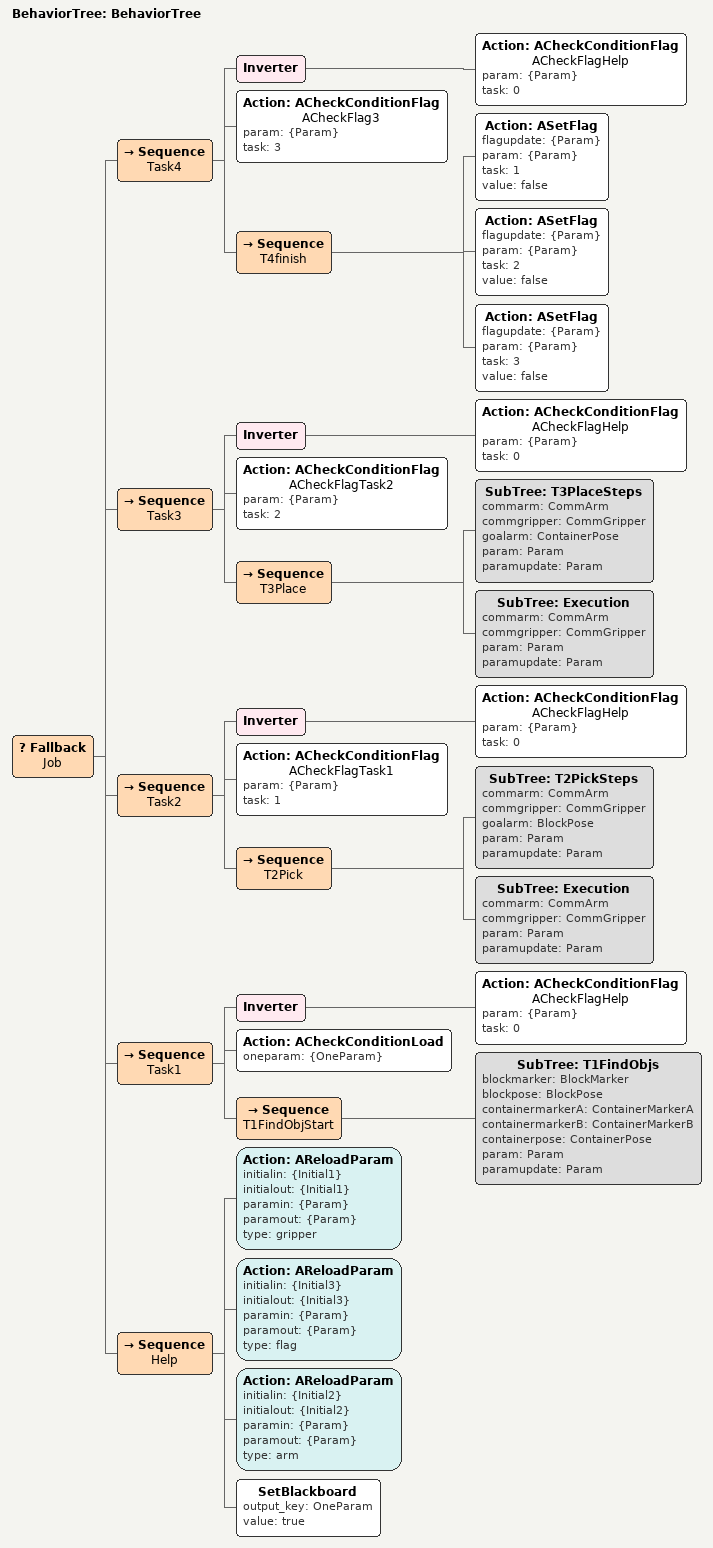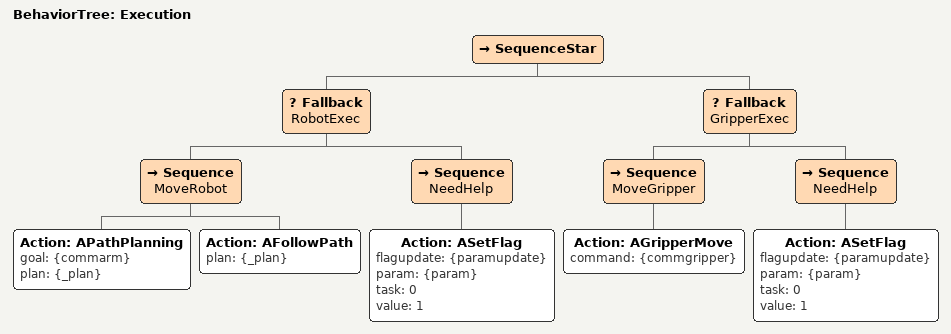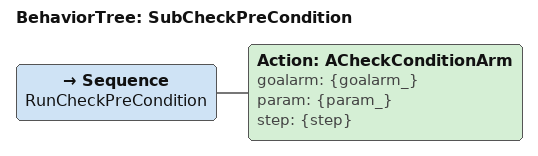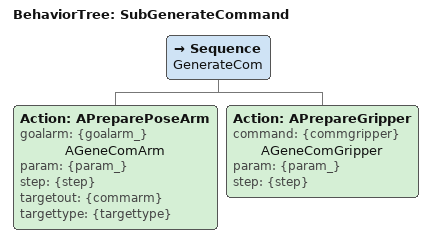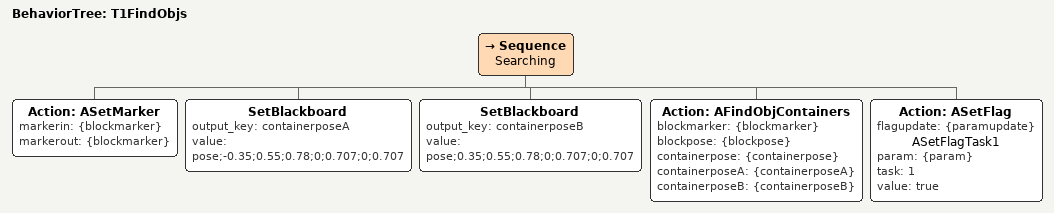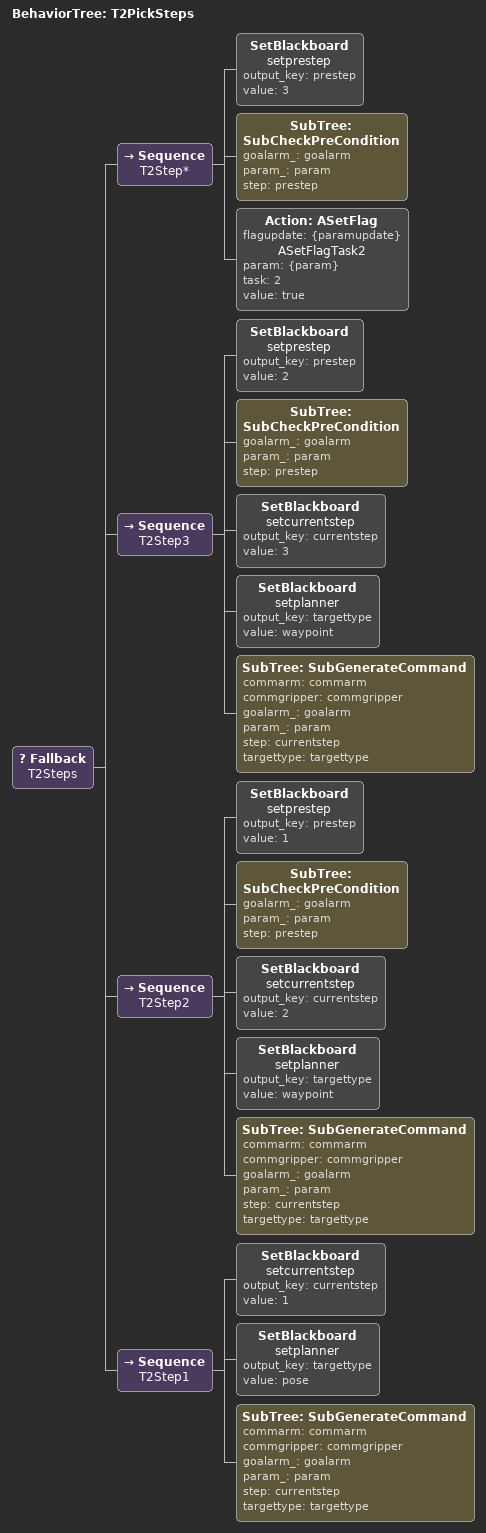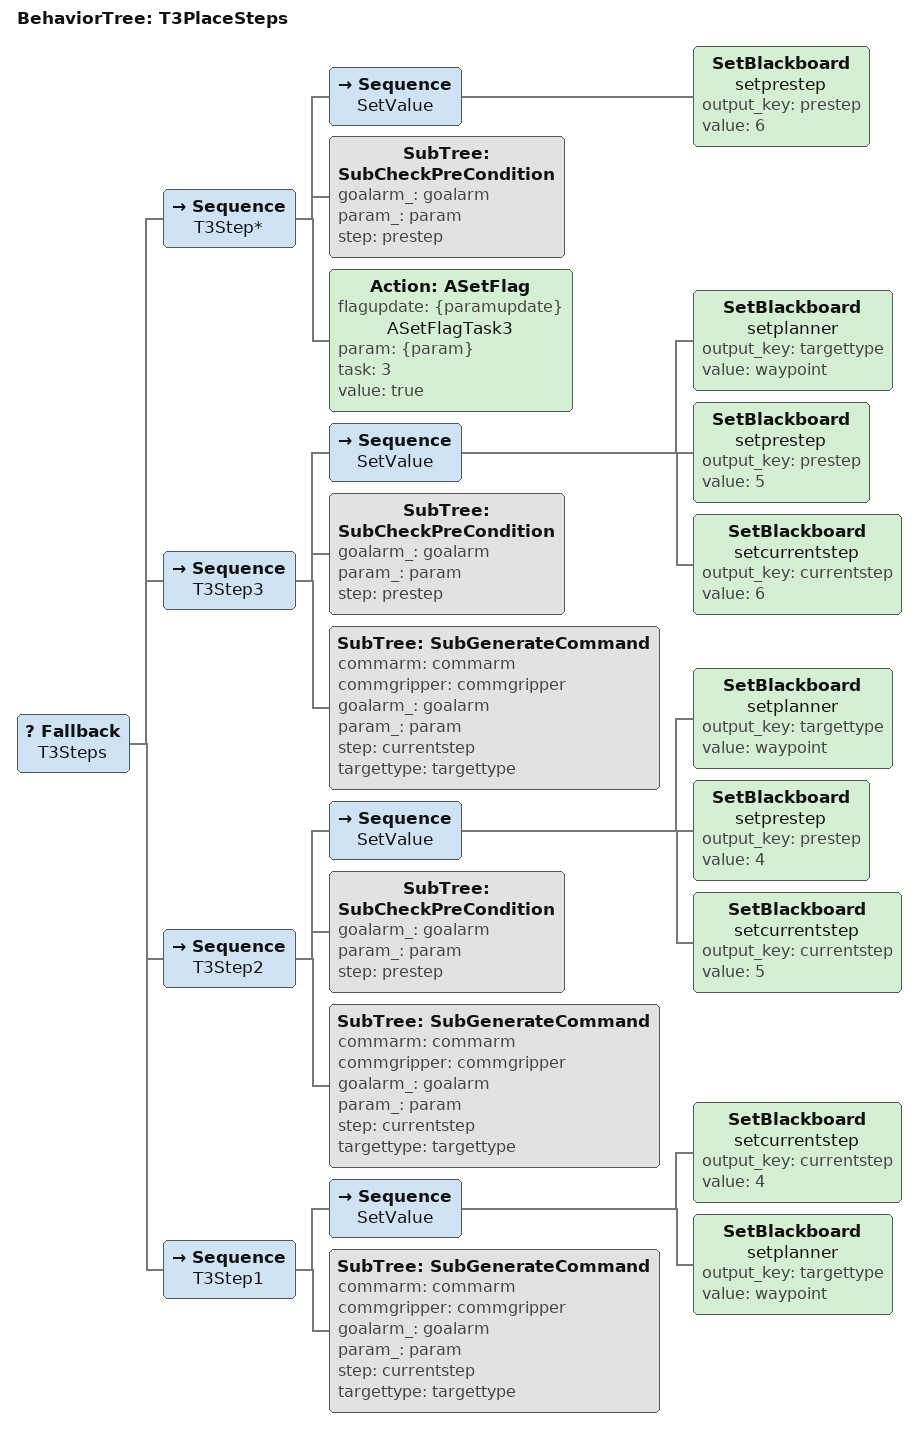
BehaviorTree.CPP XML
<?xml version="1.0"?>
<root main_tree_to_execute="BehaviorTree">
    <BehaviorTree ID="BehaviorTree">
        <Fallback name="Job">
            <Sequence name="Task4">
                <Inverter>
                    <Action ID="ACheckConditionFlag" name="ACheckFlagHelp" param="{Param}" task="0"/>
                </Inverter>
                <Action ID="ACheckConditionFlag" name="ACheckFlag3" param="{Param}" task="3"/>
                <Sequence name="T4finish">
                    <Action ID="ASetFlag" flagupdate="{Param}" param="{Param}" task="1" value="false"/>
                    <Action ID="ASetFlag" flagupdate="{Param}" param="{Param}" task="2" value="false"/>
                    <Action ID="ASetFlag" flagupdate="{Param}" param="{Param}" task="3" value="false"/>
                </Sequence>
            </Sequence>
            <Sequence name="Task3">
                <Inverter>
                    <Action ID="ACheckConditionFlag" name="ACheckFlagHelp" param="{Param}" task="0"/>
                </Inverter>
                <Action ID="ACheckConditionFlag" name="ACheckFlagTask2" param="{Param}" task="2"/>
                <Sequence name="T3Place">
                    <SubTree ID="T3PlaceSteps" commarm="CommArm" commgripper="CommGripper" goalarm="ContainerPose" param="Param" paramupdate="Param"/>
                    <SubTree ID="Execution" commarm="CommArm" commgripper="CommGripper" param="Param" paramupdate="Param"/>
                </Sequence>
            </Sequence>
            <Sequence name="Task2">
                <Inverter>
                    <Action ID="ACheckConditionFlag" name="ACheckFlagHelp" param="{Param}" task="0"/>
                </Inverter>
                <Action ID="ACheckConditionFlag" name="ACheckFlagTask1" param="{Param}" task="1"/>
                <Sequence name="T2Pick">
                    <SubTree ID="T2PickSteps" commarm="CommArm" commgripper="CommGripper" goalarm="BlockPose" param="Param" paramupdate="Param"/>
                    <SubTree ID="Execution" commarm="CommArm" commgripper="CommGripper" param="Param" paramupdate="Param"/>
                </Sequence>
            </Sequence>
            <Sequence name="Task1">
                <Inverter>
                    <Action ID="ACheckConditionFlag" name="ACheckFlagHelp" param="{Param}" task="0"/>
                </Inverter>
                <Action ID="ACheckConditionLoad" oneparam="{OneParam}"/>
                <Sequence name="T1FindObjStart">
                    <SubTree ID="T1FindObjs" blockmarker="BlockMarker" blockpose="BlockPose" containermarkerA="ContainerMarkerA" containermarkerB="ContainerMarkerB" containerpose="ContainerPose" param="Param" paramupdate="Param"/>
                </Sequence>
            </Sequence>
            <Sequence name="Help">
                <Action ID="AReloadParam" initialin="{Initial1}" initialout="{Initial1}" paramin="{Param}" paramout="{Param}" type="gripper"/>
                <Action ID="AReloadParam" initialin="{Initial3}" initialout="{Initial3}" paramin="{Param}" paramout="{Param}" type="flag"/>
                <Action ID="AReloadParam" initialin="{Initial2}" initialout="{Initial2}" paramin="{Param}" paramout="{Param}" type="arm"/>
                <SetBlackboard output_key="OneParam" value="true"/>
            </Sequence>
        </Fallback>
    </BehaviorTree>
    <BehaviorTree ID="Execution">
        <SequenceStar>
            <Fallback name="RobotExec">
                <Sequence name="MoveRobot">
                    <Action ID="APathPlanning" goal="{commarm}" plan="{_plan}"/>
                    <Action ID="AFollowPath" plan="{_plan}"/>
                </Sequence>
                <Sequence name="NeedHelp">
                    <Action ID="ASetFlag" flagupdate="{paramupdate}" param="{param}" task="0" value="1"/>
                </Sequence>
            </Fallback>
            <Fallback name="GripperExec">
                <Sequence name="MoveGripper">
                    <Action ID="AGripperMove" command="{commgripper}"/>
                </Sequence>
                <Sequence name="NeedHelp">
                    <Action ID="ASetFlag" flagupdate="{paramupdate}" param="{param}" task="0" value="1"/>
                </Sequence>
            </Fallback>
        </SequenceStar>
    </BehaviorTree>
    <BehaviorTree ID="SubCheckPreCondition">
        <Sequence name="RunCheckPreCondition">
            <Action ID="ACheckConditionArm" goalarm="{goalarm_}" param="{param_}" step="{step}"/>
        </Sequence>
    </BehaviorTree>
    <BehaviorTree ID="SubGenerateCommand">
        <Sequence name="GenerateCom">
            <Action ID="APreparePoseArm" goalarm="{goalarm_}" name="AGeneComArm" param="{param_}" step="{step}" targetout="{commarm}" targettype="{targettype}"/>
            <Action ID="APrepareGripper" command="{commgripper}" name="AGeneComGripper" param="{param_}" step="{step}"/>
        </Sequence>
    </BehaviorTree>
    <BehaviorTree ID="T1FindObjs">
        <Sequence name="Searching">
            <Action ID="ASetMarker" markerin="{blockmarker}" markerout="{blockmarker}"/>
            <SetBlackboard output_key="containerposeA" value="pose;-0.35;0.55;0.78;0;0.707;0;0.707"/>
            <SetBlackboard output_key="containerposeB" value="pose;0.35;0.55;0.78;0;0.707;0;0.707"/>
            <Action ID="AFindObjContainers" blockmarker="{blockmarker}" blockpose="{blockpose}" containerpose="{containerpose}" containerposeA="{containerposeA}" containerposeB="{containerposeB}"/>
            <Action ID="ASetFlag" flagupdate="{paramupdate}" name="ASetFlagTask1" param="{param}" task="1" value="true"/>
        </Sequence>
    </BehaviorTree>
    <BehaviorTree ID="T2PickSteps">
        <Fallback name="T2Steps">
            <Sequence name="T2Step*">
                <SetBlackboard name="setprestep" output_key="prestep" value="3"/>
                <SubTree ID="SubCheckPreCondition" goalarm_="goalarm" param_="param" step="prestep"/>
                <Action ID="ASetFlag" flagupdate="{paramupdate}" name="ASetFlagTask2" param="{param}" task="2" value="true"/>
            </Sequence>
            <Sequence name="T2Step3">
                <SetBlackboard name="setprestep" output_key="prestep" value="2"/>
                <SubTree ID="SubCheckPreCondition" goalarm_="goalarm" param_="param" step="prestep"/>
                <SetBlackboard name="setcurrentstep" output_key="currentstep" value="3"/>
                <SetBlackboard name="setplanner" output_key="targettype" value="waypoint"/>
                <SubTree ID="SubGenerateCommand" commarm="commarm" commgripper="commgripper" goalarm_="goalarm" param_="param" step="currentstep" targettype="targettype"/>
            </Sequence>
            <Sequence name="T2Step2">
                <SetBlackboard name="setprestep" output_key="prestep" value="1"/>
                <SubTree ID="SubCheckPreCondition" goalarm_="goalarm" param_="param" step="prestep"/>
                <SetBlackboard name="setcurrentstep" output_key="currentstep" value="2"/>
                <SetBlackboard name="setplanner" output_key="targettype" value="waypoint"/>
                <SubTree ID="SubGenerateCommand" commarm="commarm" commgripper="commgripper" goalarm_="goalarm" param_="param" step="currentstep" targettype="targettype"/>
            </Sequence>
            <Sequence name="T2Step1">
                <SetBlackboard name="setcurrentstep" output_key="currentstep" value="1"/>
                <SetBlackboard name="setplanner" output_key="targettype" value="pose"/>
                <SubTree ID="SubGenerateCommand" commarm="commarm" commgripper="commgripper" goalarm_="goalarm" param_="param" step="currentstep" targettype="targettype"/>
            </Sequence>
        </Fallback>
    </BehaviorTree>
    <BehaviorTree ID="T3PlaceSteps">
        <Fallback name="T3Steps">
            <Sequence name="T3Step*">
                <Sequence name="SetValue">
                    <SetBlackboard name="setprestep" output_key="prestep" value="6"/>
                </Sequence>
                <SubTree ID="SubCheckPreCondition" goalarm_="goalarm" param_="param" step="prestep"/>
                <Action ID="ASetFlag" flagupdate="{paramupdate}" name="ASetFlagTask3" param="{param}" task="3" value="true"/>
            </Sequence>
            <Sequence name="T3Step3">
                <Sequence name="SetValue">
                    <SetBlackboard name="setplanner" output_key="targettype" value="waypoint"/>
                    <SetBlackboard name="setprestep" output_key="prestep" value="5"/>
                    <SetBlackboard name="setcurrentstep" output_key="currentstep" value="6"/>
                </Sequence>
                <SubTree ID="SubCheckPreCondition" goalarm_="goalarm" param_="param" step="prestep"/>
                <SubTree ID="SubGenerateCommand" commarm="commarm" commgripper="commgripper" goalarm_="goalarm" param_="param" step="currentstep" targettype="targettype"/>
            </Sequence>
            <Sequence name="T3Step2">
                <Sequence name="SetValue">
                    <SetBlackboard name="setplanner" output_key="targettype" value="waypoint"/>
                    <SetBlackboard name="setprestep" output_key="prestep" value="4"/>
                    <SetBlackboard name="setcurrentstep" output_key="currentstep" value="5"/>
                </Sequence>
                <SubTree ID="SubCheckPreCondition" goalarm_="goalarm" param_="param" step="prestep"/>
                <SubTree ID="SubGenerateCommand" commarm="commarm" commgripper="commgripper" goalarm_="goalarm" param_="param" step="currentstep" targettype="targettype"/>
            </Sequence>
            <Sequence name="T3Step1">
                <Sequence name="SetValue">
                    <SetBlackboard name="setcurrentstep" output_key="currentstep" value="4"/>
                    <SetBlackboard name="setplanner" output_key="targettype" value="waypoint"/>
                </Sequence>
                <SubTree ID="SubGenerateCommand" commarm="commarm" commgripper="commgripper" goalarm_="goalarm" param_="param" step="currentstep" targettype="targettype"/>
            </Sequence>
        </Fallback>
    </BehaviorTree>
</root>
